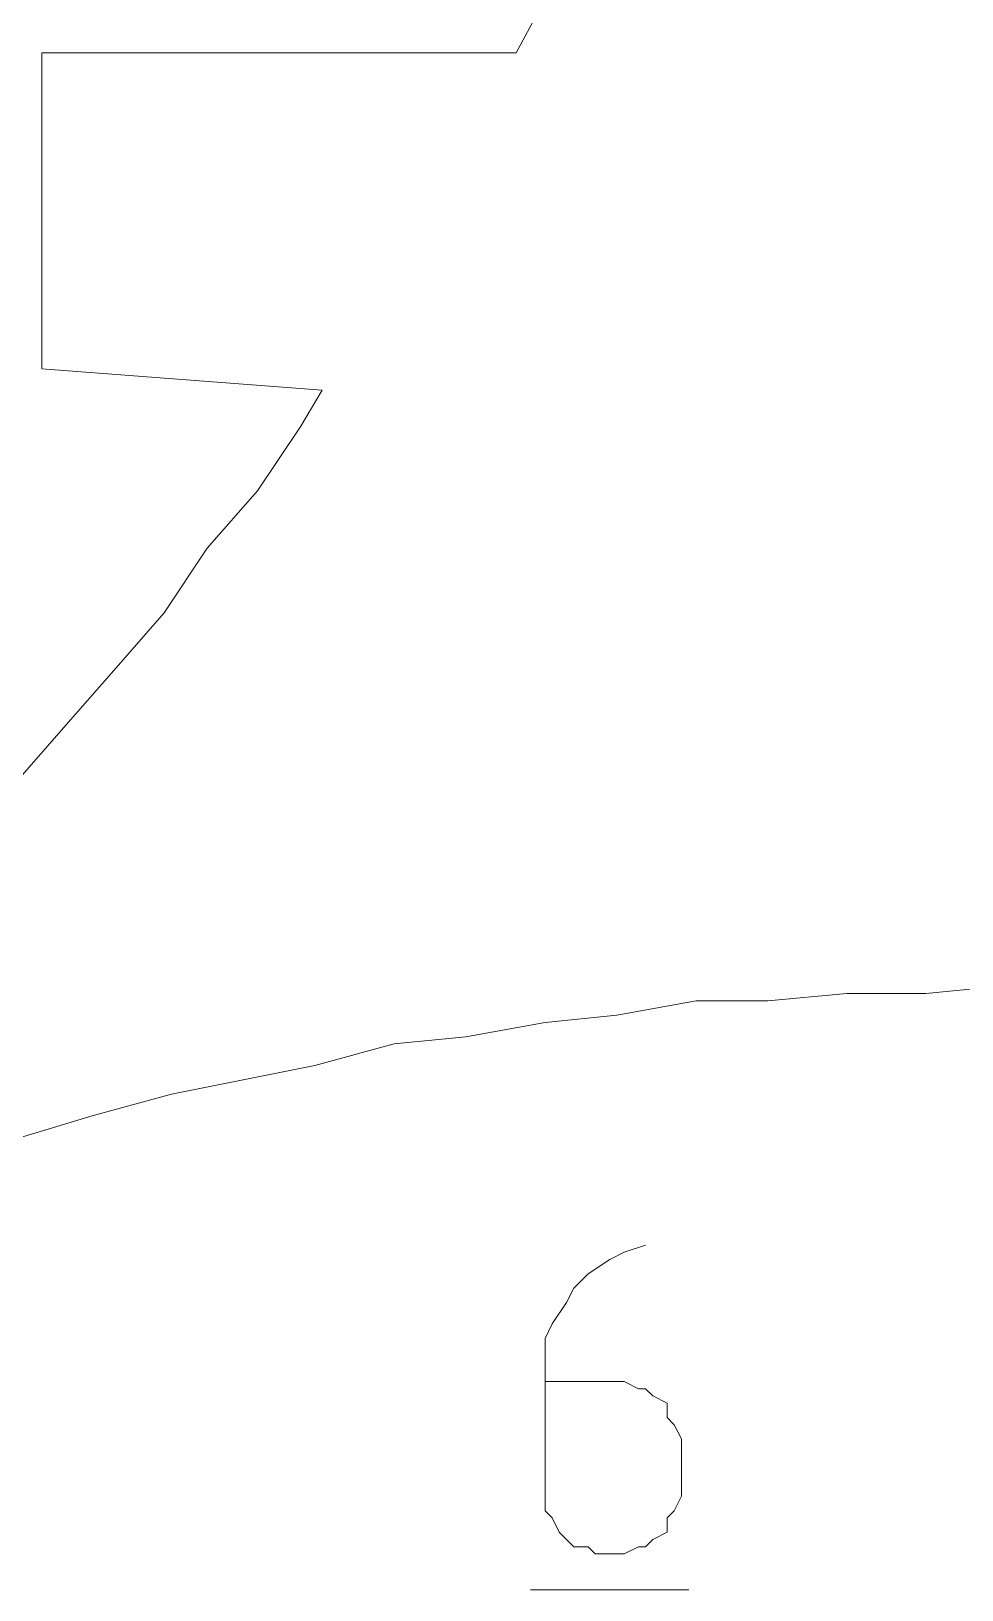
# Model space of a CAD drawing. Header units: centimetres. Extents: x -10.4 to 10.4, y -10.8 to 7.6.
# Drawn here: x -3.38 to -2.647, y -6.132 to -4.905 of the extents above; entities that cross this region are included whole.
import ezdxf
from ezdxf.lldxf.tags import DXFTag

# ---------------------------------------------------------------- set-up
doc = ezdxf.new("R2010")
doc.units = ezdxf.units.CM
doc.header["$MEASUREMENT"] = 0
doc.layers.add('layer 1', color=7, linetype='Continuous')
tags = doc.linetypes.add('New Line1853', pattern=[0.2, 0.1, -0.1]).pattern_tags.tags
tags[6:7] = [DXFTag(74, 4), DXFTag(75, 0), DXFTag(340, '0'), DXFTag(46, 1.0), DXFTag(50, 0.0), DXFTag(44, 0.0), DXFTag(45, 0.0)]
tags[4:5] = [DXFTag(74, 4), DXFTag(75, 0), DXFTag(340, '0'), DXFTag(46, 1.0), DXFTag(50, 0.0), DXFTag(44, 0.0), DXFTag(45, 0.0)]
tags = doc.linetypes.add('New Line1854', pattern=[0.2, 0.1, -0.1]).pattern_tags.tags
tags[6:7] = [DXFTag(74, 4), DXFTag(75, 0), DXFTag(340, '0'), DXFTag(46, 1.0), DXFTag(50, 0.0), DXFTag(44, 0.0), DXFTag(45, 0.0)]
tags[4:5] = [DXFTag(74, 4), DXFTag(75, 0), DXFTag(340, '0'), DXFTag(46, 1.0), DXFTag(50, 0.0), DXFTag(44, 0.0), DXFTag(45, 0.0)]
tags = doc.linetypes.add('New Line1855', pattern=[0.2, 0.1, -0.1]).pattern_tags.tags
tags[6:7] = [DXFTag(74, 4), DXFTag(75, 0), DXFTag(340, '0'), DXFTag(46, 1.0), DXFTag(50, 0.0), DXFTag(44, 0.0), DXFTag(45, 0.0)]
tags[4:5] = [DXFTag(74, 4), DXFTag(75, 0), DXFTag(340, '0'), DXFTag(46, 1.0), DXFTag(50, 0.0), DXFTag(44, 0.0), DXFTag(45, 0.0)]
tags = doc.linetypes.add('New Line1856', pattern=[0.2, 0.1, -0.1]).pattern_tags.tags
tags[6:7] = [DXFTag(74, 4), DXFTag(75, 0), DXFTag(340, '0'), DXFTag(46, 1.0), DXFTag(50, 0.0), DXFTag(44, 0.0), DXFTag(45, 0.0)]
tags[4:5] = [DXFTag(74, 4), DXFTag(75, 0), DXFTag(340, '0'), DXFTag(46, 1.0), DXFTag(50, 0.0), DXFTag(44, 0.0), DXFTag(45, 0.0)]
tags = doc.linetypes.add('New Line1857', pattern=[0.2, 0.1, -0.1]).pattern_tags.tags
tags[6:7] = [DXFTag(74, 4), DXFTag(75, 0), DXFTag(340, '0'), DXFTag(46, 1.0), DXFTag(50, 0.0), DXFTag(44, 0.0), DXFTag(45, 0.0)]
tags[4:5] = [DXFTag(74, 4), DXFTag(75, 0), DXFTag(340, '0'), DXFTag(46, 1.0), DXFTag(50, 0.0), DXFTag(44, 0.0), DXFTag(45, 0.0)]
tags = doc.linetypes.add('New Line1858', pattern=[0.2, 0.1, -0.1]).pattern_tags.tags
tags[6:7] = [DXFTag(74, 4), DXFTag(75, 0), DXFTag(340, '0'), DXFTag(46, 1.0), DXFTag(50, 0.0), DXFTag(44, 0.0), DXFTag(45, 0.0)]
tags[4:5] = [DXFTag(74, 4), DXFTag(75, 0), DXFTag(340, '0'), DXFTag(46, 1.0), DXFTag(50, 0.0), DXFTag(44, 0.0), DXFTag(45, 0.0)]
tags = doc.linetypes.add('New Line1859', pattern=[0.2, 0.1, -0.1]).pattern_tags.tags
tags[6:7] = [DXFTag(74, 4), DXFTag(75, 0), DXFTag(340, '0'), DXFTag(46, 1.0), DXFTag(50, 0.0), DXFTag(44, 0.0), DXFTag(45, 0.0)]
tags[4:5] = [DXFTag(74, 4), DXFTag(75, 0), DXFTag(340, '0'), DXFTag(46, 1.0), DXFTag(50, 0.0), DXFTag(44, 0.0), DXFTag(45, 0.0)]
tags = doc.linetypes.add('New Line1860', pattern=[0.2, 0.1, -0.1]).pattern_tags.tags
tags[6:7] = [DXFTag(74, 4), DXFTag(75, 0), DXFTag(340, '0'), DXFTag(46, 1.0), DXFTag(50, 0.0), DXFTag(44, 0.0), DXFTag(45, 0.0)]
tags[4:5] = [DXFTag(74, 4), DXFTag(75, 0), DXFTag(340, '0'), DXFTag(46, 1.0), DXFTag(50, 0.0), DXFTag(44, 0.0), DXFTag(45, 0.0)]
tags = doc.linetypes.add('New Line1861', pattern=[0.2, 0.1, -0.1]).pattern_tags.tags
tags[6:7] = [DXFTag(74, 4), DXFTag(75, 0), DXFTag(340, '0'), DXFTag(46, 1.0), DXFTag(50, 0.0), DXFTag(44, 0.0), DXFTag(45, 0.0)]
tags[4:5] = [DXFTag(74, 4), DXFTag(75, 0), DXFTag(340, '0'), DXFTag(46, 1.0), DXFTag(50, 0.0), DXFTag(44, 0.0), DXFTag(45, 0.0)]
tags = doc.linetypes.add('New Line1862', pattern=[0.2, 0.1, -0.1]).pattern_tags.tags
tags[6:7] = [DXFTag(74, 4), DXFTag(75, 0), DXFTag(340, '0'), DXFTag(46, 1.0), DXFTag(50, 0.0), DXFTag(44, 0.0), DXFTag(45, 0.0)]
tags[4:5] = [DXFTag(74, 4), DXFTag(75, 0), DXFTag(340, '0'), DXFTag(46, 1.0), DXFTag(50, 0.0), DXFTag(44, 0.0), DXFTag(45, 0.0)]
tags = doc.linetypes.add('New Line1863', pattern=[0.2, 0.1, -0.1]).pattern_tags.tags
tags[6:7] = [DXFTag(74, 4), DXFTag(75, 0), DXFTag(340, '0'), DXFTag(46, 1.0), DXFTag(50, 0.0), DXFTag(44, 0.0), DXFTag(45, 0.0)]
tags[4:5] = [DXFTag(74, 4), DXFTag(75, 0), DXFTag(340, '0'), DXFTag(46, 1.0), DXFTag(50, 0.0), DXFTag(44, 0.0), DXFTag(45, 0.0)]
tags = doc.linetypes.add('New Line1864', pattern=[0.2, 0.1, -0.1]).pattern_tags.tags
tags[6:7] = [DXFTag(74, 4), DXFTag(75, 0), DXFTag(340, '0'), DXFTag(46, 1.0), DXFTag(50, 0.0), DXFTag(44, 0.0), DXFTag(45, 0.0)]
tags[4:5] = [DXFTag(74, 4), DXFTag(75, 0), DXFTag(340, '0'), DXFTag(46, 1.0), DXFTag(50, 0.0), DXFTag(44, 0.0), DXFTag(45, 0.0)]
tags = doc.linetypes.add('New Line1865', pattern=[0.2, 0.1, -0.1]).pattern_tags.tags
tags[6:7] = [DXFTag(74, 4), DXFTag(75, 0), DXFTag(340, '0'), DXFTag(46, 1.0), DXFTag(50, 0.0), DXFTag(44, 0.0), DXFTag(45, 0.0)]
tags[4:5] = [DXFTag(74, 4), DXFTag(75, 0), DXFTag(340, '0'), DXFTag(46, 1.0), DXFTag(50, 0.0), DXFTag(44, 0.0), DXFTag(45, 0.0)]
tags = doc.linetypes.add('New Line541', pattern=[0.2, 0.1, -0.1]).pattern_tags.tags
tags[6:7] = [DXFTag(74, 4), DXFTag(75, 0), DXFTag(340, '0'), DXFTag(46, 1.0), DXFTag(50, 0.0), DXFTag(44, 0.0), DXFTag(45, 0.0)]
tags[4:5] = [DXFTag(74, 4), DXFTag(75, 0), DXFTag(340, '0'), DXFTag(46, 1.0), DXFTag(50, 0.0), DXFTag(44, 0.0), DXFTag(45, 0.0)]
tags = doc.linetypes.add('New Line542', pattern=[0.2, 0.1, -0.1]).pattern_tags.tags
tags[6:7] = [DXFTag(74, 4), DXFTag(75, 0), DXFTag(340, '0'), DXFTag(46, 1.0), DXFTag(50, 0.0), DXFTag(44, 0.0), DXFTag(45, 0.0)]
tags[4:5] = [DXFTag(74, 4), DXFTag(75, 0), DXFTag(340, '0'), DXFTag(46, 1.0), DXFTag(50, 0.0), DXFTag(44, 0.0), DXFTag(45, 0.0)]
tags = doc.linetypes.add('New Line543', pattern=[0.2, 0.1, -0.1]).pattern_tags.tags
tags[6:7] = [DXFTag(74, 4), DXFTag(75, 0), DXFTag(340, '0'), DXFTag(46, 1.0), DXFTag(50, 0.0), DXFTag(44, 0.0), DXFTag(45, 0.0)]
tags[4:5] = [DXFTag(74, 4), DXFTag(75, 0), DXFTag(340, '0'), DXFTag(46, 1.0), DXFTag(50, 0.0), DXFTag(44, 0.0), DXFTag(45, 0.0)]
tags = doc.linetypes.add('New Line544', pattern=[0.2, 0.1, -0.1]).pattern_tags.tags
tags[6:7] = [DXFTag(74, 4), DXFTag(75, 0), DXFTag(340, '0'), DXFTag(46, 1.0), DXFTag(50, 0.0), DXFTag(44, 0.0), DXFTag(45, 0.0)]
tags[4:5] = [DXFTag(74, 4), DXFTag(75, 0), DXFTag(340, '0'), DXFTag(46, 1.0), DXFTag(50, 0.0), DXFTag(44, 0.0), DXFTag(45, 0.0)]
tags = doc.linetypes.add('New Line545', pattern=[0.2, 0.1, -0.1]).pattern_tags.tags
tags[6:7] = [DXFTag(74, 4), DXFTag(75, 0), DXFTag(340, '0'), DXFTag(46, 1.0), DXFTag(50, 0.0), DXFTag(44, 0.0), DXFTag(45, 0.0)]
tags[4:5] = [DXFTag(74, 4), DXFTag(75, 0), DXFTag(340, '0'), DXFTag(46, 1.0), DXFTag(50, 0.0), DXFTag(44, 0.0), DXFTag(45, 0.0)]
tags = doc.linetypes.add('New Line546', pattern=[0.2, 0.1, -0.1]).pattern_tags.tags
tags[6:7] = [DXFTag(74, 4), DXFTag(75, 0), DXFTag(340, '0'), DXFTag(46, 1.0), DXFTag(50, 0.0), DXFTag(44, 0.0), DXFTag(45, 0.0)]
tags[4:5] = [DXFTag(74, 4), DXFTag(75, 0), DXFTag(340, '0'), DXFTag(46, 1.0), DXFTag(50, 0.0), DXFTag(44, 0.0), DXFTag(45, 0.0)]
tags = doc.linetypes.add('New Line547', pattern=[0.2, 0.1, -0.1]).pattern_tags.tags
tags[6:7] = [DXFTag(74, 4), DXFTag(75, 0), DXFTag(340, '0'), DXFTag(46, 1.0), DXFTag(50, 0.0), DXFTag(44, 0.0), DXFTag(45, 0.0)]
tags[4:5] = [DXFTag(74, 4), DXFTag(75, 0), DXFTag(340, '0'), DXFTag(46, 1.0), DXFTag(50, 0.0), DXFTag(44, 0.0), DXFTag(45, 0.0)]
tags = doc.linetypes.add('New Line548', pattern=[0.2, 0.1, -0.1]).pattern_tags.tags
tags[6:7] = [DXFTag(74, 4), DXFTag(75, 0), DXFTag(340, '0'), DXFTag(46, 1.0), DXFTag(50, 0.0), DXFTag(44, 0.0), DXFTag(45, 0.0)]
tags[4:5] = [DXFTag(74, 4), DXFTag(75, 0), DXFTag(340, '0'), DXFTag(46, 1.0), DXFTag(50, 0.0), DXFTag(44, 0.0), DXFTag(45, 0.0)]
tags = doc.linetypes.add('New Line549', pattern=[0.2, 0.1, -0.1]).pattern_tags.tags
tags[6:7] = [DXFTag(74, 4), DXFTag(75, 0), DXFTag(340, '0'), DXFTag(46, 1.0), DXFTag(50, 0.0), DXFTag(44, 0.0), DXFTag(45, 0.0)]
tags[4:5] = [DXFTag(74, 4), DXFTag(75, 0), DXFTag(340, '0'), DXFTag(46, 1.0), DXFTag(50, 0.0), DXFTag(44, 0.0), DXFTag(45, 0.0)]
tags = doc.linetypes.add('New Line550', pattern=[0.2, 0.1, -0.1]).pattern_tags.tags
tags[6:7] = [DXFTag(74, 4), DXFTag(75, 0), DXFTag(340, '0'), DXFTag(46, 1.0), DXFTag(50, 0.0), DXFTag(44, 0.0), DXFTag(45, 0.0)]
tags[4:5] = [DXFTag(74, 4), DXFTag(75, 0), DXFTag(340, '0'), DXFTag(46, 1.0), DXFTag(50, 0.0), DXFTag(44, 0.0), DXFTag(45, 0.0)]
tags = doc.linetypes.add('New Line551', pattern=[0.2, 0.1, -0.1]).pattern_tags.tags
tags[6:7] = [DXFTag(74, 4), DXFTag(75, 0), DXFTag(340, '0'), DXFTag(46, 1.0), DXFTag(50, 0.0), DXFTag(44, 0.0), DXFTag(45, 0.0)]
tags[4:5] = [DXFTag(74, 4), DXFTag(75, 0), DXFTag(340, '0'), DXFTag(46, 1.0), DXFTag(50, 0.0), DXFTag(44, 0.0), DXFTag(45, 0.0)]

msp = doc.modelspace()

# ---------------------------------------------------------------- linework, layer by layer
at = {"layer": 'layer 1', "color": 5, "linetype": 'New Line551', "lineweight": 9}
msp.add_open_spline([(-2.99779, -4.92164), (-2.99779, -4.92164), (-2.95826, -4.84799), (-2.95826, -4.84799)], degree=3, dxfattribs=at)
at = {"layer": 'layer 1', "color": 5, "linetype": 'New Line549', "lineweight": 9}
msp.add_open_spline([(-3.37128, -5.17059), (-3.37128, -5.17059), (-3.37128, -4.92164), (-3.37128, -4.92164)], degree=3, dxfattribs=at)
at = {"layer": 'layer 1', "color": 5, "linetype": 'New Line550', "lineweight": 9}
msp.add_open_spline([(-3.37128, -4.92164), (-3.37128, -4.92164), (-2.99779, -4.92164), (-2.99779, -4.92164)], degree=3, dxfattribs=at)
at = {"layer": 'layer 1', "color": 5, "linetype": 'New Line548', "lineweight": 9}
msp.add_open_spline([(-3.15063, -5.18751), (-3.15063, -5.18751), (-3.37128, -5.17059), (-3.37128, -5.17059)], degree=3, dxfattribs=at)
at = {"layer": 'layer 1', "color": 5, "linetype": 'New Line547', "lineweight": 9}
msp.add_open_spline([(-3.16754, -5.21579), (-3.16754, -5.21579), (-3.15063, -5.18751), (-3.15063, -5.18751)], degree=3, dxfattribs=at)
at = {"layer": 'layer 1', "color": 5, "linetype": 'New Line546', "lineweight": 9}
msp.add_open_spline([(-3.20152, -5.26669), (-3.20152, -5.26669), (-3.16754, -5.21579), (-3.16754, -5.21579)], degree=3, dxfattribs=at)
at = {"layer": 'layer 1', "color": 5, "linetype": 'New Line545', "lineweight": 9}
msp.add_open_spline([(-3.24118, -5.31191), (-3.24118, -5.31191), (-3.20152, -5.26669), (-3.20152, -5.26669)], degree=3, dxfattribs=at)
at = {"layer": 'layer 1', "color": 5, "linetype": 'New Line544', "lineweight": 9}
msp.add_open_spline([(-3.27502, -5.36295), (-3.27502, -5.36295), (-3.24118, -5.31191), (-3.24118, -5.31191)], degree=3, dxfattribs=at)
at = {"layer": 'layer 1', "color": 5, "linetype": 'New Line543', "lineweight": 9}
msp.add_open_spline([(-3.31469, -5.40816), (-3.31469, -5.40816), (-3.27502, -5.36295), (-3.27502, -5.36295)], degree=3, dxfattribs=at)
at = {"layer": 'layer 1', "color": 5, "linetype": 'New Line542', "lineweight": 9}
msp.add_open_spline([(-3.35421, -5.45337), (-3.35421, -5.45337), (-3.31469, -5.40816), (-3.31469, -5.40816)], degree=3, dxfattribs=at)
at = {"layer": 'layer 1', "color": 5, "linetype": 'New Line541', "lineweight": 9}
msp.add_open_spline([(-3.39388, -5.49872), (-3.39388, -5.49872), (-3.35421, -5.45337), (-3.35421, -5.45337)], degree=3, dxfattribs=at)
at = {"layer": 'layer 1', "color": 5, "linetype": 'New Line1853', "lineweight": 9}
msp.add_open_spline([(-2.61875, -5.65711), (-2.61875, -5.65711), (-2.67533, -5.66279), (-2.67533, -5.66279)], degree=3, dxfattribs=at)
at = {"layer": 'layer 1', "color": 5, "linetype": 'New Line1857', "lineweight": 9}
msp.add_open_spline([(-2.85631, -5.66848), (-2.85631, -5.66848), (-2.91859, -5.67971), (-2.91859, -5.67971)], degree=3, dxfattribs=at)
at = {"layer": 'layer 1', "color": 5, "linetype": 'New Line1856', "lineweight": 9}
msp.add_open_spline([(-2.79973, -5.66848), (-2.79973, -5.66848), (-2.85631, -5.66848), (-2.85631, -5.66848)], degree=3, dxfattribs=at)
at = {"layer": 'layer 1', "color": 5, "linetype": 'New Line1855', "lineweight": 9}
msp.add_open_spline([(-2.7376, -5.66279), (-2.7376, -5.66279), (-2.79973, -5.66848), (-2.79973, -5.66848)], degree=3, dxfattribs=at)
at = {"layer": 'layer 1', "color": 5, "linetype": 'New Line1854', "lineweight": 9}
msp.add_open_spline([(-2.67533, -5.66279), (-2.67533, -5.66279), (-2.7376, -5.66279), (-2.7376, -5.66279)], degree=3, dxfattribs=at)
at = {"layer": 'layer 1', "color": 5, "linetype": 'New Line1858', "lineweight": 9}
msp.add_open_spline([(-2.91859, -5.67971), (-2.91859, -5.67971), (-2.97518, -5.6854), (-2.97518, -5.6854)], degree=3, dxfattribs=at)
at = {"layer": 'layer 1', "color": 5, "linetype": 'New Line1859', "lineweight": 9}
msp.add_open_spline([(-2.97518, -5.6854), (-2.97518, -5.6854), (-3.03745, -5.69678), (-3.03745, -5.69678)], degree=3, dxfattribs=at)
at = {"layer": 'layer 1', "color": 5, "linetype": 'New Line1861', "lineweight": 9}
msp.add_open_spline([(-3.09403, -5.70231), (-3.09403, -5.70231), (-3.15631, -5.71938), (-3.15631, -5.71938)], degree=3, dxfattribs=at)
at = {"layer": 'layer 1', "color": 5, "linetype": 'New Line1860', "lineweight": 9}
msp.add_open_spline([(-3.03745, -5.69678), (-3.03745, -5.69678), (-3.09403, -5.70231), (-3.09403, -5.70231)], degree=3, dxfattribs=at)
at = {"layer": 'layer 1', "color": 5, "linetype": 'New Line1862', "lineweight": 9}
msp.add_open_spline([(-3.15631, -5.71938), (-3.15631, -5.71938), (-3.2129, -5.73061), (-3.2129, -5.73061)], degree=3, dxfattribs=at)
at = {"layer": 'layer 1', "color": 5, "linetype": 'New Line1863', "lineweight": 9}
msp.add_open_spline([(-3.2129, -5.73061), (-3.2129, -5.73061), (-3.26934, -5.74199), (-3.26934, -5.74199)], degree=3, dxfattribs=at)
at = {"layer": 'layer 1', "color": 5, "linetype": 'New Line1864', "lineweight": 9}
msp.add_open_spline([(-3.26934, -5.74199), (-3.26934, -5.74199), (-3.33161, -5.7589), (-3.33161, -5.7589)], degree=3, dxfattribs=at)
at = {"layer": 'layer 1', "color": 5, "linetype": 'New Line1865', "lineweight": 9}
msp.add_open_spline([(-3.33161, -5.7589), (-3.33161, -5.7589), (-3.38819, -5.77597), (-3.38819, -5.77597)], degree=3, dxfattribs=at)
at = {"layer": 'layer 1', "color": 1, "lineweight": 20}
for points in [[(-2.9129, -5.86639), (-2.9129, -5.86639), (-2.92428, -5.87207), (-2.92428, -5.87207)], [(-2.89598, -5.86084), (-2.89598, -5.86084), (-2.9129, -5.86639), (-2.9129, -5.86639)], [(-2.89598, -5.86084), (-2.89598, -5.86084), (-2.89598, -5.86084), (-2.89598, -5.86084)], [(-2.92428, -5.87207), (-2.92428, -5.87207), (-2.94119, -5.88345), (-2.94119, -5.88345)], [(-2.94119, -5.88345), (-2.94119, -5.88345), (-2.95257, -5.89468), (-2.95257, -5.89468)], [(-2.95257, -5.89468), (-2.95257, -5.89468), (-2.95826, -5.90606), (-2.95826, -5.90606)], [(-2.95826, -5.90606), (-2.95826, -5.90606), (-2.96949, -5.92297), (-2.96949, -5.92297)], [(-2.96949, -5.92297), (-2.96949, -5.92297), (-2.97518, -5.93435), (-2.97518, -5.93435)], [(-2.97518, -5.93435), (-2.97518, -5.93435), (-2.97518, -5.95126), (-2.97518, -5.95126)], [(-2.97518, -5.95126), (-2.97518, -5.95126), (-2.97518, -5.96833), (-2.97518, -5.96833)], [(-2.97518, -5.96833), (-2.97518, -5.96833), (-2.97518, -6.04752), (-2.97518, -6.04752)], [(-2.92428, -5.96833), (-2.92428, -5.96833), (-2.97518, -5.96833), (-2.97518, -5.96833)], [(-2.9129, -5.96833), (-2.9129, -5.96833), (-2.92428, -5.96833), (-2.92428, -5.96833)], [(-2.90167, -5.97402), (-2.90167, -5.97402), (-2.9129, -5.96833), (-2.9129, -5.96833)], [(-2.89598, -5.97402), (-2.89598, -5.97402), (-2.90167, -5.97402), (-2.90167, -5.97402)], [(-2.8903, -5.97955), (-2.8903, -5.97955), (-2.89598, -5.97402), (-2.89598, -5.97402)], [(-2.87906, -5.98524), (-2.87906, -5.98524), (-2.8903, -5.97955), (-2.8903, -5.97955)], [(-2.87906, -5.99662), (-2.87906, -5.99662), (-2.87906, -5.98524), (-2.87906, -5.98524)], [(-2.87338, -6.0023), (-2.87338, -6.0023), (-2.87906, -5.99662), (-2.87906, -5.99662)], [(-2.86769, -6.01354), (-2.86769, -6.01354), (-2.87338, -6.0023), (-2.87338, -6.0023)], [(-2.86769, -6.02491), (-2.86769, -6.02491), (-2.86769, -6.01354), (-2.86769, -6.01354)], [(-2.86769, -6.04752), (-2.86769, -6.04752), (-2.86769, -6.02491), (-2.86769, -6.02491)], [(-2.86769, -6.02491), (-2.86769, -6.02491), (-2.86769, -6.02491), (-2.86769, -6.02491)], [(-2.97518, -6.04752), (-2.97518, -6.04752), (-2.97518, -6.04752), (-2.97518, -6.04752)], [(-2.97518, -6.04752), (-2.97518, -6.04752), (-2.97518, -6.05874), (-2.97518, -6.05874)], [(-2.86769, -6.05874), (-2.86769, -6.05874), (-2.86769, -6.04752), (-2.86769, -6.04752)], [(-2.97518, -6.05874), (-2.97518, -6.05874), (-2.97518, -6.07012), (-2.97518, -6.07012)], [(-2.87338, -6.07012), (-2.87338, -6.07012), (-2.86769, -6.05874), (-2.86769, -6.05874)], [(-2.97518, -6.07012), (-2.97518, -6.07012), (-2.96949, -6.07581), (-2.96949, -6.07581)], [(-2.96949, -6.07581), (-2.96949, -6.07581), (-2.96394, -6.08704), (-2.96394, -6.08704)], [(-2.87906, -6.07581), (-2.87906, -6.07581), (-2.87338, -6.07012), (-2.87338, -6.07012)], [(-2.87906, -6.08704), (-2.87906, -6.08704), (-2.87906, -6.07581), (-2.87906, -6.07581)], [(-2.96394, -6.08704), (-2.96394, -6.08704), (-2.95826, -6.09273), (-2.95826, -6.09273)], [(-2.8903, -6.09273), (-2.8903, -6.09273), (-2.87906, -6.08704), (-2.87906, -6.08704)], [(-2.95826, -6.09273), (-2.95826, -6.09273), (-2.95257, -6.09842), (-2.95257, -6.09842)], [(-2.95257, -6.09842), (-2.95257, -6.09842), (-2.94119, -6.09842), (-2.94119, -6.09842)], [(-2.94119, -6.09842), (-2.94119, -6.09842), (-2.93566, -6.10411), (-2.93566, -6.10411)], [(-2.9129, -6.10411), (-2.9129, -6.10411), (-2.90167, -6.09842), (-2.90167, -6.09842)], [(-2.90167, -6.09842), (-2.90167, -6.09842), (-2.89598, -6.09842), (-2.89598, -6.09842)], [(-2.89598, -6.09842), (-2.89598, -6.09842), (-2.8903, -6.09273), (-2.8903, -6.09273)], [(-2.93566, -6.10411), (-2.93566, -6.10411), (-2.92428, -6.10411), (-2.92428, -6.10411)], [(-2.92428, -6.10411), (-2.92428, -6.10411), (-2.92428, -6.10411), (-2.92428, -6.10411)], [(-2.92428, -6.10411), (-2.92428, -6.10411), (-2.9129, -6.10411), (-2.9129, -6.10411)], [(-2.98655, -6.13239), (-2.98655, -6.13239), (-2.862, -6.13239), (-2.862, -6.13239)]]:
    msp.add_open_spline(points, degree=3, dxfattribs=at)

doc.saveas('drawing.dxf')
